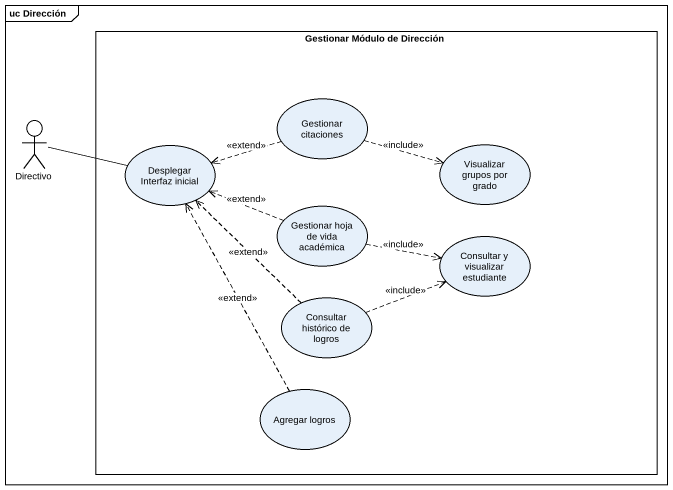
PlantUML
@startuml
mainframe uc Dirección
rectangle "Gestionar Módulo de Dirección" as Gestionar_Módulo_de {
  usecase "Gestionar citaciones" as Gestionar_citaciones
  usecase "Desplegar Interfaz inicial" as Desplegar_Interfaz_inicial
  usecase "Visualizar grupos por grado" as Visualizar_grupos_por_grado
  usecase "Gestionar hoja de vida académica" as Gestionar_hoja_de_vida
  usecase "Consultar y visualizar estudiante" as Consultar_y_visualizar
  usecase "Consultar histórico de logros" as Consultar_histórico_de
  usecase "Agregar logros" as Agregar_logros
}
actor Directivo
Gestionar_citaciones .left.> Desplegar_Interfaz_inicial : <<extend>>
Gestionar_citaciones .right.> Visualizar_grupos_por_grado : <<include>>
Desplegar_Interfaz_inicial -left- Directivo
Gestionar_hoja_de_vida .left.> Desplegar_Interfaz_inicial : <<extend>>
Gestionar_hoja_de_vida .right.> Consultar_y_visualizar : <<include>>
Consultar_histórico_de .up.> Desplegar_Interfaz_inicial : <<extend>>
Consultar_histórico_de .right.> Consultar_y_visualizar : <<include>>
Agregar_logros .up.> Desplegar_Interfaz_inicial : <<extend>>
@enduml
